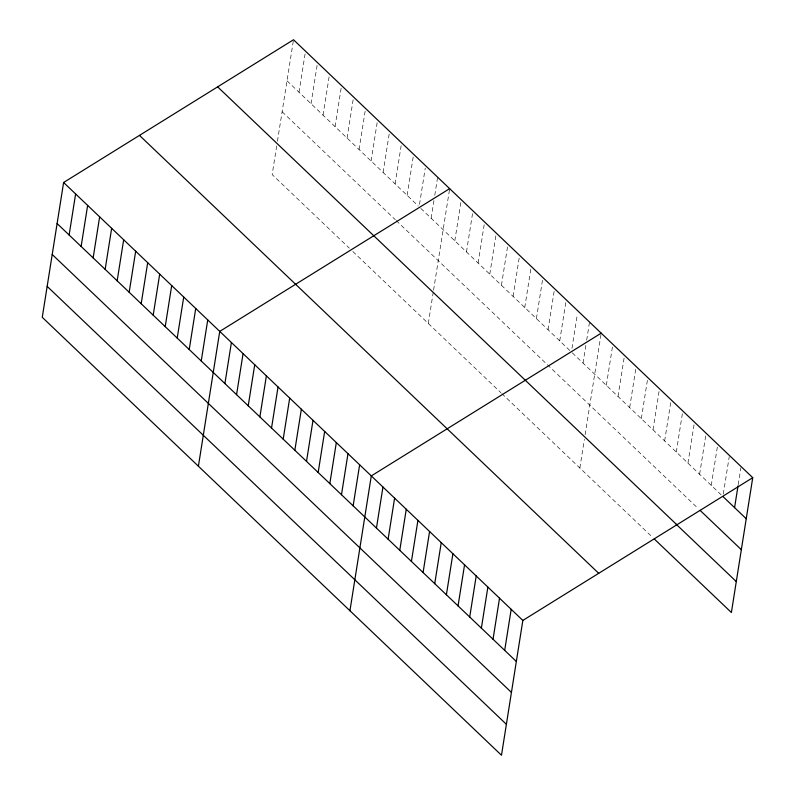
<?xml version="1.0" encoding="UTF-8"?>
<svg xmlns="http://www.w3.org/2000/svg" width="795" height="795" viewBox="0 0 795 795"><rect width="100%" height="100%" fill="white"/><g stroke="black" fill="none" stroke-linecap="round" stroke-linejoin="round"><path stroke-width="0.6" stroke-dasharray="3.98 2.98" d="M276.7 145.922L272.158 174.572L349.373 248.199M277.435 141.272L293.514 39.75M299.019 92.26L305.519 51.208M311.034 103.708L317.533 62.656M323.038 115.166L329.547 74.114M335.053 126.624L341.552 85.562M347.057 138.072L353.566 97.02M359.072 149.53L365.571 108.478M371.086 160.978L377.585 119.926M383.091 172.436L389.6 131.384M395.105 183.893L401.604 142.832M407.12 195.341L413.619 154.29M419.512 204.385L425.246 168.152M431.138 218.247L434 200.141M434.766 195.312L437.638 177.196M428.296 323.476L433.196 292.53M433.573 290.165L449.652 188.654M454.8 240.825L461.309 199.764M466.466 251.936L472.965 210.884M478.123 263.056L484.622 222.004M489.78 274.176L496.279 233.114M501.436 285.286L507.935 244.234M513.093 296.406L519.592 255.354M524.75 307.526L531.249 266.464M536.406 318.636L542.906 277.584M548.063 329.756L554.562 288.704M559.72 340.876L566.219 299.814M571.953 348.369L577.309 314.562M583.033 363.106L585.905 344.99M586.67 340.161L589.532 322.055M579.843 467.987L584.375 439.337M585.12 434.686L601.199 333.165M606.346 385.337L612.856 344.285M618.003 396.457L624.512 355.405M629.66 407.577L636.169 366.525M641.317 418.687L647.826 377.635M652.983 429.807L659.482 388.755M664.64 440.927L671.139 399.875M676.297 452.047L682.796 410.985M687.953 463.157L694.452 422.105M699.61 474.277L705.92 434.428M711.267 485.397L717.766 444.335M723.301 494.092L729.234 456.668M738.217 484.682L740.89 467.778M287.005 80.802L418.269 205.975M420.843 208.429L570.482 351.132M572.271 352.841L721.125 494.798M282.106 111.747L395.353 219.738M396.208 220.563L698.298 508.641M352.801 251.478L500.93 392.74M501.824 393.595L652.476 537.261"/><path stroke-width="1.19" d="M63.61 182.492L42.264 317.314L501.486 755.25L522.842 620.428L752.736 477.686L293.514 39.75L63.61 182.492L522.842 620.428M69.125 235.002L75.624 193.94M81.13 246.45L87.639 205.398M93.144 257.908L99.643 216.846M105.159 269.356L111.658 228.304M117.163 280.814L123.672 239.762M129.178 292.262L135.677 251.21M141.182 303.72L147.691 262.668M153.196 315.178L159.696 274.116M165.211 326.626L171.71 285.574M177.215 338.084L183.725 297.032M189.23 349.532L195.729 308.48M201.234 360.99L207.743 319.938M198.402 466.208L219.748 331.386L449.652 188.654M224.905 383.558L231.405 342.506M236.562 394.678L243.071 353.626M248.219 405.798L254.728 364.736M259.876 416.908L266.385 375.856M271.532 428.028L278.041 386.976M283.189 439.148L289.698 398.086M294.846 450.258L301.355 409.206M306.512 461.378L313.011 420.326M318.169 472.498L324.668 431.437M329.826 483.608L336.325 442.557M341.482 494.728L347.981 453.677M353.139 505.849L359.638 464.787M349.939 610.729L371.295 475.907L601.199 333.165M376.452 528.079L382.952 487.027M388.109 539.199L394.608 498.147M399.766 550.309L406.265 509.257M411.422 561.429L417.922 520.377M423.079 572.549L429.588 531.497M434.736 583.669L441.245 542.607M446.392 594.779L452.902 553.727M458.049 605.899L464.558 564.847M469.706 617.019L476.215 575.958M481.373 628.13L487.872 587.078M493.029 639.25L499.528 598.198M504.686 650.37L511.185 609.308M734.58 507.627L738.018 485.894M752.736 477.686L731.39 612.508L654.265 538.97M722.923 496.507L746.237 518.747M700.087 510.35L741.337 549.683M217.641 86.854L676.873 524.789M676.207 524.273L736.289 581.572M139.483 135.389L598.705 573.324M57.111 223.544L516.343 661.48M52.212 254.489L511.443 692.425M47.163 286.369L506.385 724.305"/></g></svg>
